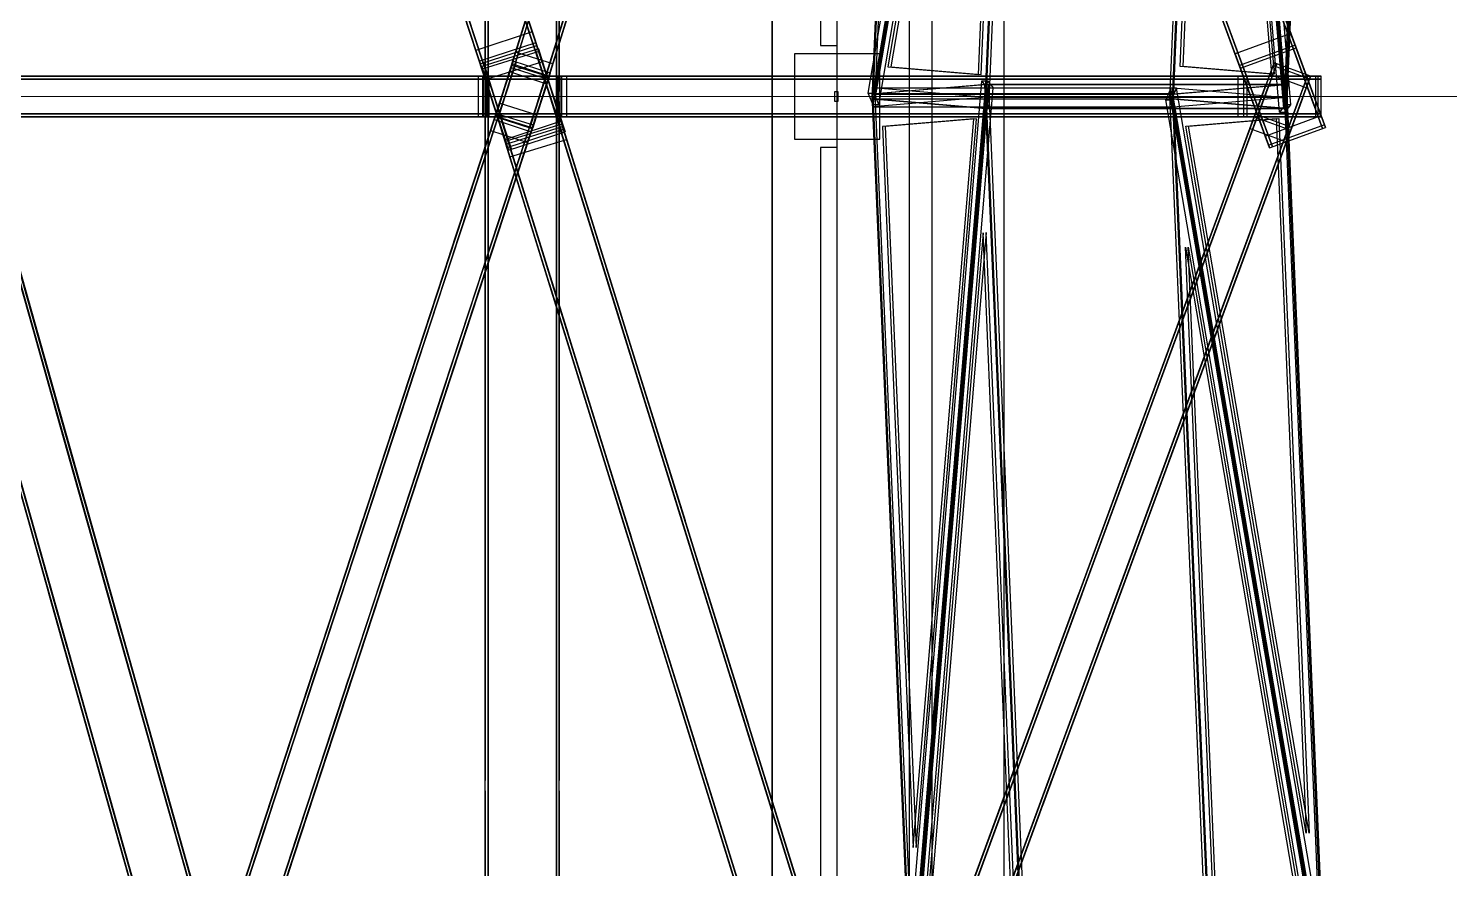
# Model space of a CAD drawing. Header units: millimetres. Extents: x -52000 to 48850, y -48850 to 51750.
# Drawn here: x 19641 to 27301, y -4164 to 367 of the extents above; entities that cross this region are included whole.
import ezdxf

# ---------------------------------------------------------------- set-up
doc = ezdxf.new("R2010")
doc.units = ezdxf.units.MM
for name, color, linetype, lineweight in [('D-BMK-AXIS', 7, 'Continuous', 13), ('D-STR-BASE', 7, 'Continuous', 25), ('D-STR-STRC', 7, 'Continuous', 25)]:
    doc.layers.add(name, color=color, linetype=linetype, lineweight=lineweight)

msp = doc.modelspace()

# ---------------------------------------------------------------- linework, layer by layer
at = {"layer": 'D-BMK-AXIS'}
msp.add_line((-52000, 0), (43500, 0), dxfattribs=at)
at = {"layer": 'D-STR-BASE'}
for points in [[(-24900, -22900), (24900, -22900), (24900, 22900), (-24900, 22900)], [(24390, -22450), (24390, 22450), (24510, 22450), (24510, -22450)], [(24390, -22450), (24390, 22450), (24510, 22450), (24510, -22450)], [(24000, -22000), (24000, 22000), (23650, 22000), (23650, -22000)], [(24000, -22000), (24000, 22000), (23650, 22000), (23650, -22000)], [(24000, -22000), (24000, 22000), (23650, 22000), (23650, -22000)], [(24000, -22000), (24000, 22000), (23650, 22000), (23650, -22000)], [(24000, -22000), (24000, 22000), (23650, 22000), (23650, -22000)], [(24000, -22000), (24000, 22000), (23650, 22000), (23650, -22000)], [(24000, -22000), (24000, 22000), (23650, 22000), (23650, -22000)], [(24000, -22000), (24000, 22000), (23650, 22000), (23650, -22000)], [(-23650, -21650), (23650, -21650), (23650, 21650), (-23650, 21650)], [(-23650, -21650), (23650, -21650), (23650, 21650), (-23650, 21650)], [(-23650, -21650), (23650, -21650), (23650, 21650), (-23650, 21650)], [(-23650, -21650), (23650, -21650), (23650, 21650), (-23650, 21650)], [(24000, 275), (24000, 5225), (23910, 5225), (23910, 275)], [(24000, 275), (24000, 5225), (23910, 5225), (23910, 275)], [(23770, -230), (24230, -230), (24230, 230), (23770, 230)], [(24006, -25), (24006, 25), (23986, 25), (23986, -25)], [(24000, -5225), (24000, -275), (23910, -275), (23910, -5225)], [(24000, -5225), (24000, -275), (23910, -275), (23910, -5225)]]:
    msp.add_lwpolyline(points, close=True, dxfattribs=at)
at = {"layer": 'D-STR-STRC'}
for points in [[(22102.6, -22302.6), (22102.6, 22302.6)], [(22502.6, -22302.6), (22502.6, 22302.6)], [(26338.3, 13355.5), (22240.9, 155.5)], [(26342.4, 13368.5), (22244.9, 168.5)], [(26538.9, 13293.2), (22441.4, 93.2)], [(26542.9, 13306.3), (22445.5, 106.3)], [(26261.1, 13106.8), (22163.7, -93.2)], [(26257.1, 13093.7), (22159.6, -106.3)], [(26457.6, 13031.5), (22360.2, -168.5)], [(26461.7, 13044.5), (22364.2, -155.5)], [(26468.7, 276.9), (22371.3, 11428.2)], [(26473.8, 263.1), (22376.4, 11414.3)], [(26168.3, 166.5), (22070.9, 11317.8)], [(26173.4, 152.7), (22076, 11304)], [(26626.6, -152.7), (22529.1, 10998.6)], [(26631.7, -166.5), (22534.2, 10984.7)], [(26326.2, -263.1), (22228.8, 10888.2)], [(26331.3, -276.9), (22233.8, 10874.4)], [(22375.9, 290.1), (19236.4, 9871.7)], [(22380.8, 275.1), (19241.4, 9856.7)], [(22071.8, 190.5), (18932.4, 9772)], [(22076.7, 175.5), (18937.3, 9757)], [(22528.4, -175.5), (19389, 9406.1)], [(22533.3, -190.5), (19393.9, 9391.1)], [(22224.3, -275.1), (19084.9, 9306.5)], [(22229.2, -290.1), (19089.8, 9291.5)], [(24188.3, -13.3), (24395.4, 4841)], [(24193.7, -13.7), (24400.8, 4840.6)], [(25808.3, -13.3), (26015.4, 4841)], [(25813.7, -13.7), (26020.8, 4840.6)], [(26414.6, -45.5), (26007.7, 4860.4)], [(26445.5, -45.7), (26038.5, 4860.1)], [(24167.1, 18), (24985.8, 4820.7)], [(24194.1, -44.4), (25012.9, 4758.4)], [(24197.9, 17.7), (25016.6, 4820.5)], [(24225, -44.6), (25043.7, 4758.1)], [(24797, -64.4), (25001.7, 4789.9)], [(24802.4, -64.8), (25007, 4789.5)], [(26383.9, -83.8), (25976.9, 4822.1)], [(26414.7, -84.1), (26007.7, 4821.8)], [(26417, -64.4), (26621.7, 4789.9)], [(26422.4, -64.8), (26627, 4789.5)], [(22375.9, 290.1), (22356.8, 348.3)], [(26468.7, 276.9), (26445.4, 340.2)], [(22391.8, -10878), (19252.4, 273.3)], [(22395.9, -10892.3), (19256.4, 259)], [(22071.8, 190.5), (22052.7, 248.7)], [(22266.5, 238.1), (22244.9, 168.5)], [(26487.8, -12943.2), (22390.4, 256.8)], [(22412, 187.3), (22390.4, 256.8)], [(26491.9, -12956.3), (22394.4, 243.7)], [(26168.3, 166.5), (26145.1, 229.9)], [(22083.8, -10964.7), (18944.4, 186.6)], [(22087.9, -10979), (18948.4, 172.2)], [(22249.5, 175.4), (19110.1, -9406.2)], [(22254.4, 190.4), (19115, -9391.2)], [(26182.2, -13038), (22084.8, 162)], [(22106.4, 92.4), (22084.8, 162)], [(22254.4, 190.4), (22235.4, 132.1)], [(26349.8, 167.9), (22252.4, -10983.4)], [(26354.9, 181.7), (22257.5, -10969.6)], [(22467.1, 175.8), (22445.5, 106.3)], [(26354.9, 181.7), (26331.6, 118.4)], [(22088.7, 110), (18949.3, 110)], [(22108.1, 110), (18968.7, 110)], [(22449.1, 110), (19309.7, -9471.6)], [(22454, 125), (19314.6, -9456.6)], [(22497, 110), (19357.5, 110)], [(22516.4, 110), (19377, 110)], [(22088.7, 110), (22065.2, 110)], [(26186.3, -13051.1), (22088.8, 148.9)], [(26190.2, 110), (22092.7, 110)], [(22122.8, 110), (22092.7, 110)], [(26209.3, 110), (22111.8, 110)], [(22454, 125), (22434.9, 66.8)], [(26546.9, 95.4), (22449.5, -11055.8)], [(26552, 109.3), (22454.6, -11042)], [(22516.4, 110), (22492.9, 110)], [(26590.7, 110), (22493.3, 110)], [(26609.8, 110), (22512.4, 110)], [(22542.4, 110), (22512.4, 110)], [(24372.3, -4822), (24779.3, 83.9)], [(24403.1, -4821.7), (24810.1, 84.2)], [(26190.2, 110), (26160.1, 110)], [(26552, 109.3), (26528.8, 46)], [(26609.8, 110), (26579.8, 110)], [(24395.4, -4841), (24188.3, 13.3)], [(24189, -13.3), (24191.6, 46.2)], [(24192, -56.1), (24189, 13.3)], [(24400.8, -4840.6), (24193.7, 13.7)], [(24403.1, -4860.3), (24810.1, 45.6)], [(24433.9, -4860), (24840.9, 45.9)], [(25001.7, -4789.9), (24797, 64.4)], [(25007, -4789.5), (24802.4, 64.8)], [(24805.7, -4.6), (24802.8, 64.8)], [(26617.4, -4758.5), (25798.7, 44.3)], [(25807.9, -13.3), (25810.4, 46.2)], [(25810.9, -56.1), (25807.9, 13.3)], [(26015.4, -4841), (25808.3, 13.3)], [(26020.8, -4840.6), (25813.7, 13.7)], [(26648.3, -4758.3), (25829.5, 44.5)], [(26621.7, -4789.9), (26417, 64.4)], [(26424.6, -4.6), (26421.7, 64.8)], [(26627, -4789.5), (26422.4, 64.8)], [(22181.2, -36.7), (22159.6, -106.3)], [(24802.8, -64.8), (24805.3, -5.3)], [(26590.4, -4820.8), (25771.7, -18.1)], [(26621.2, -4820.6), (25802.5, -17.8)], [(26421.7, -64.8), (26424.2, -5.3)], [(22088.7, -110), (18949.3, -110)], [(22108.1, -110), (18968.7, -110)], [(22151.1, -125), (19011.7, -9706.6)], [(22156, -110), (19016.6, -9691.5)], [(22497, -110), (19357.5, -110)], [(22516.4, -110), (19377, -110)], [(22088.7, -110), (22065.2, -110)], [(26190.2, -110), (22092.7, -110)], [(22122.8, -110), (22092.7, -110)], [(26209.3, -110), (22111.8, -110)], [(22151.1, -125), (22132, -183.2)], [(26248, -109.3), (22150.5, -11260.6)], [(26253.1, -95.4), (22155.6, -11246.7)], [(22381.8, -99), (22360.2, -168.5)], [(22516.4, -110), (22492.9, -110)], [(26590.7, -110), (22493.3, -110)], [(26609.8, -110), (22512.4, -110)], [(22542.4, -110), (22512.4, -110)], [(22533.3, -190.5), (22514.3, -132.2)], [(26613.7, -13348.9), (22516.3, -148.9)], [(26190.2, -110), (26160.1, -110)], [(26248, -109.3), (26224.7, -172.6)], [(26609.8, -110), (26579.8, -110)], [(26631.7, -166.5), (26608.4, -103.2)], [(22350.7, -190.4), (19211.2, -9771.9)], [(22355.6, -175.4), (19216.2, -9756.9)], [(22517.3, -11323.5), (19377.8, -172.2)], [(22521.3, -11337.9), (19381.9, -186.6)], [(22350.7, -190.4), (22331.6, -248.6)], [(26445.1, -181.7), (22347.7, -11333)], [(26450.2, -167.9), (22352.7, -11319.1)], [(26617.8, -13362), (22520.4, -162)], [(22542, -231.5), (22520.4, -162)], [(26331.3, -276.9), (26308, -213.6)], [(26445.1, -181.7), (26421.8, -245)], [(22209.2, -11410.2), (19069.8, -259)], [(22213.3, -11424.6), (19073.9, -273.3)], [(22229.2, -290.1), (22210.2, -231.9)], [(26308.1, -13443.7), (22210.7, -243.7)], [(26312.2, -13456.8), (22214.7, -256.8)], [(22236.3, -326.4), (22214.7, -256.8)]]:
    msp.add_lwpolyline(points, dxfattribs=at)
for points in [[(22118.6, -22302.6), (22118.6, -22302.6), (22118.6, 22302.6), (22118.6, 22302.6)], [(22486.6, -22302.6), (22486.6, -22302.6), (22486.6, 22302.6), (22486.6, 22302.6)], [(26342.4, 13368.5), (26257.1, 13093.7), (22159.6, -106.3), (22244.9, 168.5)], [(26357.7, 13363.8), (26272.3, 13089), (22174.9, -111), (22260.2, 163.8)], [(26527.7, 13311), (26442.3, 13036.2), (22344.9, -163.8), (22430.2, 111)], [(26542.9, 13306.3), (26457.6, 13031.5), (22360.2, -168.5), (22445.5, 106.3)], [(26616.6, -172.1), (26453.7, 271.4), (22356.3, 11422.7), (22519.2, 10979.2)], [(26631.7, -166.5), (26468.7, 276.9), (22371.3, 11428.2), (22534.2, 10984.7)], [(26331.3, -276.9), (26168.3, 166.5), (22070.9, 11317.8), (22233.8, 10874.4)], [(26346.3, -271.4), (26183.4, 172.1), (22085.9, 11323.3), (22248.9, 10879.9)], [(22518.1, -195.5), (22360.7, 285.1), (19221.2, 9866.7), (19378.7, 9386.1)], [(22533.3, -190.5), (22375.9, 290.1), (19236.4, 9871.7), (19393.9, 9391.1)], [(22229.2, -290.1), (22071.8, 190.5), (18932.4, 9772), (19089.8, 9291.5)], [(22244.5, -285.1), (22087, 195.5), (18947.6, 9777), (19105, 9296.4)], [(24188.3, -13.3), (25007, 4789.5), (24395.4, 4841)], [(24203.7, -13.4), (25022.5, 4789.4), (24410.8, 4840.9)], [(26407, -64.7), (25792.9, -13.2), (26000, 4841.2)], [(26422.4, -64.8), (25808.3, -13.3), (26015.4, 4841)], [(26407, -64.7), (26000, 4841.2), (26611.6, 4789.6)], [(26422.4, -64.8), (26015.4, 4841), (26627, 4789.5)], [(24188.3, -13.3), (24802.4, -64.8), (25007, 4789.5)], [(24203.7, -13.4), (24817.8, -65), (25022.5, 4789.4)], [(26340.8, 121), (25848.9, 162.3), (26014.8, 4051.1)], [(26356.2, 120.9), (25864.3, 162.2), (26030.2, 4051)], [(24274.1, 159.7), (24761.6, 118.7), (24924.1, 3973.1)], [(24289.5, 159.5), (24777.1, 118.6), (24939.6, 3973)], [(22102.6, 27.5), (22102.6, 27.5), (22102.6, 3689.6), (22102.6, 3689.6)], [(22118.6, 27.5), (22118.6, 27.5), (22118.6, 3689.6), (22118.6, 3689.6)], [(22486.6, 27.5), (22486.6, 27.5), (22486.6, 3689.6), (22486.6, 3689.6)], [(22502.6, 27.5), (22502.6, 27.5), (22502.6, 3689.6), (22502.6, 3689.6)], [(22562.6, 1191.9), (22258.4, 211.9), (22198.5, 18.9)], [(22563.2, 1193.8), (22503.3, 1000.8), (22199.1, 20.8)], [(22577.9, 1187.2), (22273.7, 207.2), (22213.8, 14.2)], [(22578.5, 1189), (22518.5, 996), (22214.3, 16)], [(22747.9, 1134.4), (22443.7, 154.4), (22383.8, -38.6)], [(22748.5, 1136.3), (22688.5, 943.2), (22384.3, -36.7)], [(22763.2, 1129.7), (22459, 149.7), (22399, -43.4)], [(22763.7, 1131.5), (22703.8, 938.5), (22399.6, -41.5)], [(26571.7, -49.8), (26440.6, 307), (26139.3, 1127)], [(26572.7, -52.5), (26271.4, 767.5), (26140.3, 1124.4)], [(26586.7, -44.3), (26455.6, 312.5), (26154.3, 1132.6)], [(26587.7, -47), (26286.4, 773), (26155.3, 1129.9)], [(22478.1, -73.4), (22351.4, 313.3), (22122.7, 1011.3)], [(22480.6, -81), (22251.9, 617), (22125.2, 1003.7)], [(22493.3, -68.4), (22366.6, 318.3), (22137.9, 1016.3)], [(22495.8, -76), (22267.1, 622), (22140.4, 1008.7)], [(26286.4, -154.7), (26155.3, 202.1), (25853.9, 1022.2)], [(26287.4, -157.4), (25986, 662.7), (25854.9, 1019.5)], [(26301.4, -149.2), (26170.3, 207.7), (25869, 1027.7)], [(26302.4, -151.9), (26001.1, 668.2), (25870, 1025)], [(22204.5, -163.1), (22077.7, 223.7), (21849, 921.7)], [(22189.3, -168), (22062.5, 218.7), (21833.8, 916.7)], [(22191.7, -175.6), (21963, 522.4), (21836.3, 909.1)], [(22206.9, -170.6), (21978.2, 527.4), (21851.5, 914.1)], [(22210.2, -231.9), (22514.3, -132.2), (22356.8, 348.3), (22052.7, 248.7)], [(26308, -213.6), (26608.4, -103.2), (26445.4, 340.2), (26145.1, 229.9)], [(22505.9, -11342.2), (22376.4, -10882.3), (19237, 269), (19366.5, -190.9)], [(22521.3, -11337.9), (22391.8, -10878), (19252.4, 273.3), (19381.9, -186.6)], [(22076.7, 175.5), (22380.8, 275.1), (22375.9, 290.1), (22071.8, 190.5)], [(22229.2, -290.1), (22533.3, -190.5), (22375.9, 290.1), (22071.8, 190.5)], [(22088.8, 148.9), (22394.4, 243.7), (22390.4, 256.8), (22084.8, 162)], [(22214.7, -256.8), (22520.4, -162), (22390.4, 256.8), (22084.8, 162)], [(22467.1, 175.8), (22266.5, 238.1), (22181.2, -36.7), (22381.8, -99)], [(26602.5, -13366.7), (26472.5, -12947.9), (22375.1, 252.1), (22505.1, -166.7)], [(26617.8, -13362), (26487.8, -12943.2), (22390.4, 256.8), (22520.4, -162)], [(26173.4, 152.7), (26473.8, 263.1), (26468.7, 276.9), (26168.3, 166.5)], [(26331.3, -276.9), (26631.7, -166.5), (26468.7, 276.9), (26168.3, 166.5)], [(22213.3, -11424.6), (22083.8, -10964.7), (18944.4, 186.6), (19073.9, -273.3)], [(22228.7, -11420.3), (22099.2, -10960.3), (18959.8, 190.9), (19089.3, -269)], [(22254.4, 190.4), (22151.1, -125), (19011.7, -9706.6), (19115, -9391.2)], [(22269.7, 185.4), (22166.3, -130), (19026.9, -9711.5), (19130.2, -9396.2)], [(26312.2, -13456.8), (26182.2, -13038), (22084.8, 162), (22214.7, -256.8)], [(26327.5, -13452.1), (26197.5, -13033.3), (22100, 166.7), (22230, -252.1)], [(22236.3, -326.4), (22542, -231.5), (22412, 187.3), (22106.4, 92.4)], [(26354.9, 181.7), (26248, -109.3), (22150.5, -11260.6), (22257.5, -10969.6)], [(22454, 125), (22254.4, 190.4), (22151.1, -125), (22350.7, -190.4)], [(22445.5, 106.3), (22244.9, 168.5), (22159.6, -106.3), (22360.2, -168.5)], [(26369.9, 176.2), (26263, -114.8), (22165.6, -11266.1), (22272.5, -10975.1)], [(22445.5, 106.3), (22244.9, 168.5), (22240.9, 155.5), (22441.4, 93.2)], [(22454, 125), (22254.4, 190.4), (22249.5, 175.4), (22449.1, 110)], [(26552, 109.3), (26354.9, 181.7), (26248, -109.3), (26445.1, -181.7)], [(26552, 109.3), (26354.9, 181.7), (26349.8, 167.9), (26546.9, 95.4)], [(22516.4, 110), (22088.7, 110), (18949.3, 110), (19377, 110)], [(22516.4, 94), (22088.7, 94), (18949.3, 94), (19377, 94)], [(22438.8, 130), (22335.5, -185.4), (19196, -9767), (19299.4, -9451.6)], [(22454, 125), (22350.7, -190.4), (19211.2, -9771.9), (19314.6, -9456.6)], [(19811.1, 110), (19504.9, 110), (19266.8, 110)], [(19811.1, 94), (19504.9, 94), (19266.8, 94)], [(19844.3, 110), (19606.2, 110), (19300, 110)], [(19844.3, 94), (19606.2, 94), (19300, 94)], [(20072.8, 110), (19766.6, 110), (19528.4, 110)], [(20072.8, 94), (19766.6, 94), (19528.4, 94)], [(20105.9, 110), (19867.8, 110), (19561.6, 110)], [(20105.9, 94), (19867.8, 94), (19561.6, 94)], [(20334.4, 110), (20028.2, 110), (19790, 110)], [(20334.4, 94), (20028.2, 94), (19790, 94)], [(20367.6, 110), (20129.4, 110), (19823.2, 110)], [(20367.6, 94), (20129.4, 94), (19823.2, 94)], [(20596, 110), (20289.8, 110), (20051.7, 110)], [(20596, 94), (20289.8, 94), (20051.7, 94)], [(20629.2, 110), (20391, 110), (20084.8, 110)], [(20629.2, 94), (20391, 94), (20084.8, 94)], [(20857.6, 110), (20551.4, 110), (20313.3, 110)], [(20857.6, 94), (20551.4, 94), (20313.3, 94)], [(20890.8, 110), (20652.7, 110), (20346.5, 110)], [(20890.8, 94), (20652.7, 94), (20346.5, 94)], [(21119.2, 110), (20813, 110), (20574.9, 110)], [(21119.2, 94), (20813, 94), (20574.9, 94)], [(21152.4, 110), (20914.3, 110), (20608.1, 110)], [(21152.4, 94), (20914.3, 94), (20608.1, 94)], [(21380.9, 110), (21074.7, 110), (20836.5, 110)], [(21380.9, 94), (21074.7, 94), (20836.5, 94)], [(21414, 110), (21175.9, 110), (20869.7, 110)], [(21414, 94), (21175.9, 94), (20869.7, 94)], [(21642.5, 110), (21336.3, 110), (21098.1, 110)], [(21642.5, 94), (21336.3, 94), (21098.1, 94)], [(21675.7, 110), (21437.5, 110), (21131.3, 110)], [(21675.7, 94), (21437.5, 94), (21131.3, 94)], [(21904.1, 110), (21597.9, 110), (21359.8, 110)], [(21904.1, 94), (21597.9, 94), (21359.8, 94)], [(21937.3, 110), (21699.1, 110), (21392.9, 110)], [(21937.3, 94), (21699.1, 94), (21392.9, 94)], [(22165.7, 110), (21859.5, 110), (21621.4, 110)], [(22165.7, 94), (21859.5, 94), (21621.4, 94)], [(22198.9, 110), (21960.7, 110), (21654.6, 110)], [(22198.9, 94), (21960.7, 94), (21654.6, 94)], [(22410.3, 110), (22104.1, 110), (21883, 110)], [(22410.3, 94), (22104.1, 94), (21883, 94)], [(22443.5, 110), (22222.4, 110), (21916.2, 110)], [(22443.5, 94), (22222.4, 94), (21916.2, 94)], [(22492.9, -110), (22492.9, 110), (22065.2, 110), (22065.2, -110)], [(22108.1, -110), (22108.1, 110), (22088.7, 110), (22088.7, -110)], [(22516.4, -110), (22516.4, 110), (22088.7, 110), (22088.7, -110)], [(22111.8, -110), (22111.8, 110), (22092.7, 110), (22092.7, -110)], [(26609.8, 110), (26190.2, 110), (22092.7, 110), (22512.4, 110)], [(22512.4, -110), (22512.4, 110), (22092.7, 110), (22092.7, -110)], [(26609.8, 94), (26190.2, 94), (22092.7, 94), (22512.4, 94)], [(22542.4, -110), (22542.4, 110), (22122.8, 110), (22122.8, -110)], [(22434.9, 66.8), (22235.4, 132.1), (22132, -183.2), (22331.6, -248.6)], [(22764.5, 110), (22464.1, 110), (22174.5, 110)], [(22764.5, 94), (22464.1, 94), (22174.5, 94)], [(22793.9, 110), (22504.3, 110), (22203.9, 110)], [(22793.9, 94), (22504.3, 94), (22203.9, 94)], [(26537, 114.8), (26430.1, -176.2), (22332.6, -11327.5), (22439.6, -11036.5)], [(26552, 109.3), (26445.1, -181.7), (22347.7, -11333), (22454.6, -11042)], [(22822.8, -1190.1), (22518.6, -210.1), (22414, 126.9)], [(22823.3, -1191.9), (22718.7, -855), (22414.5, 125)], [(22838, -1185.3), (22533.8, -205.3), (22429.2, 131.6)], [(22838.6, -1187.2), (22734, -850.2), (22429.8, 129.8)], [(22512.4, -110), (22512.4, 110), (22493.3, 110), (22493.3, -110)], [(23106, 110), (22805.5, 110), (22494.1, 110)], [(23106, 94), (22805.5, 94), (22494.1, 94)], [(22516.4, -110), (22516.4, 110), (22497, 110), (22497, -110)], [(23135.3, 110), (22824, 110), (22523.5, 110)], [(23135.3, 94), (22824, 94), (22523.5, 94)], [(23447.4, 110), (23147, 110), (22835.6, 110)], [(23447.4, 94), (23147, 94), (22835.6, 94)], [(23476.8, 110), (23165.4, 110), (22865, 110)], [(23476.8, 94), (23165.4, 94), (22865, 94)], [(23788.9, 110), (23488.4, 110), (23177, 110)], [(23788.9, 94), (23488.4, 94), (23177, 94)], [(23818.3, 110), (23506.9, 110), (23206.4, 110)], [(23818.3, 94), (23506.9, 94), (23206.4, 94)], [(24130.3, 110), (23829.9, 110), (23518.5, 110)], [(24130.3, 94), (23829.9, 94), (23518.5, 94)], [(24159.7, 110), (23848.3, 110), (23547.9, 110)], [(24159.7, 94), (23848.3, 94), (23547.9, 94)], [(24471.8, 110), (24171.3, 110), (23859.9, 110)], [(24471.8, 94), (24171.3, 94), (23859.9, 94)], [(24501.2, 110), (24189.8, 110), (23889.3, 110)], [(24501.2, 94), (24189.8, 94), (23889.3, 94)], [(24813.2, 110), (24512.8, 110), (24201.4, 110)], [(24813.2, 94), (24512.8, 94), (24201.4, 94)], [(24842.6, 110), (24531.2, 110), (24230.8, 110)], [(24842.6, 94), (24531.2, 94), (24230.8, 94)], [(25154.7, 110), (24854.2, 110), (24542.9, 110)], [(25154.7, 94), (24854.2, 94), (24542.9, 94)], [(25184.1, 110), (24872.7, 110), (24572.2, 110)], [(25184.1, 94), (24872.7, 94), (24572.2, 94)], [(24810.1, 84.2), (24840.9, 45.9), (24810.1, 45.6), (24779.3, 83.9)], [(25496.1, 110), (25195.7, 110), (24884.3, 110)], [(25496.1, 94), (25195.7, 94), (24884.3, 94)], [(25525.5, 110), (25214.1, 110), (24913.7, 110)], [(25525.5, 94), (25214.1, 94), (24913.7, 94)], [(25837.6, 110), (25537.2, 110), (25225.8, 110)], [(25837.6, 94), (25537.2, 94), (25225.8, 94)], [(25867, 110), (25555.6, 110), (25255.2, 110)], [(25867, 94), (25555.6, 94), (25255.2, 94)], [(26179, 110), (25878.6, 110), (25567.2, 110)], [(26179, 94), (25878.6, 94), (25567.2, 94)], [(26208.4, 110), (25897, 110), (25596.6, 110)], [(26208.4, 94), (25897, 94), (25596.6, 94)], [(26498.7, 110), (26198.3, 110), (25908.7, 110)], [(26498.7, 94), (26198.3, 94), (25908.7, 94)], [(26528.1, 110), (26238.5, 110), (25938.1, 110)], [(26528.1, 94), (26238.5, 94), (25938.1, 94)], [(26579.8, -110), (26579.8, 110), (26160.1, 110), (26160.1, -110)], [(26209.3, -110), (26209.3, 110), (26190.2, 110), (26190.2, -110)], [(26609.8, -110), (26609.8, 110), (26190.2, 110), (26190.2, -110)], [(26528.8, 46), (26331.6, 118.4), (26224.7, -172.6), (26421.8, -245)], [(26609.8, -110), (26609.8, 110), (26590.7, 110), (26590.7, -110)], [(22214.5, 68.3), (22141.9, -153.2), (21913.2, -851.2)], [(22216.9, 75.9), (21988.2, -622.1), (21915.7, -843.6)], [(22229.7, 63.3), (22157.1, -158.2), (21928.4, -856.2)], [(22232.1, 70.9), (22003.4, -627.1), (21930.9, -848.6)], [(22398.8, 7.9), (22326.2, -213.6), (22097.5, -911.6)], [(22401.3, 15.5), (22172.6, -682.5), (22100, -904)], [(22414, 2.9), (22341.4, -218.6), (22112.7, -916.6)], [(22416.5, 10.5), (22187.8, -687.5), (22115.2, -909)], [(22532.4, -1280.2), (22228.2, -300.2), (22123.6, 36.8)], [(22533, -1282.1), (22428.4, -945.1), (22124.2, 34.9)], [(22547.7, -1275.5), (22243.5, -295.5), (22138.9, 41.5)], [(22548.3, -1277.3), (22443.7, -940.3), (22139.5, 39.7)], [(24197.9, 17.7), (24225, -44.6), (24194.1, -44.4), (24167.1, 18)], [(24395.4, -4841), (24802.4, 64.8), (24188.3, 13.3)], [(25813.7, 13.7), (24193.7, 13.7), (24188.3, 13.3), (25808.3, 13.3)], [(26421.7, 64.8), (24802.8, 64.8), (24189, 13.3), (25807.9, 13.3)], [(26424.2, -5.3), (24805.3, -5.3), (24191.6, 46.2), (25810.4, 46.2)], [(24410.8, -4840.9), (24817.8, 65), (24203.7, 13.4)], [(24395.4, -4841), (25007, -4789.5), (24802.4, 64.8)], [(24410.8, -4840.9), (25022.5, -4789.4), (24817.8, 65)], [(24797, 64.4), (26417, 64.4), (26422.4, 64.8), (24802.4, 64.8)], [(25798.7, 44.3), (25771.7, -18.1), (25802.5, -17.8), (25829.5, 44.5)], [(26611.6, -4789.6), (25792.9, 13.1), (26407, 64.7)], [(26611.6, -4789.6), (26000, -4841.2), (25792.9, 13.2)], [(26627, -4789.5), (25808.3, 13.3), (26422.4, 64.8)], [(26627, -4789.5), (26015.4, -4841), (25808.3, 13.3)], [(26310, 59.5), (26234.9, -144.9), (25933.6, -964.9)], [(26311, 62.2), (26009.7, -757.9), (25934.6, -962.3)], [(26325, 54), (26249.9, -150.4), (25948.6, -970.5)], [(26326, 56.7), (26024.7, -763.4), (25949.6, -967.8)], [(22102.6, -3689.6), (22102.6, -3689.6), (22102.6, -27.5), (22102.6, -27.5)], [(22118.6, -3689.6), (22118.6, -3689.6), (22118.6, -27.5), (22118.6, -27.5)], [(22486.6, -3689.6), (22486.6, -3689.6), (22486.6, -27.5), (22486.6, -27.5)], [(22502.6, -3689.6), (22502.6, -3689.6), (22502.6, -27.5), (22502.6, -27.5)], [(25813.7, -13.7), (24193.7, -13.7), (24188.3, -13.3), (25808.3, -13.3)], [(26421.7, -64.8), (24802.8, -64.8), (24189, -13.3), (25807.9, -13.3)], [(26424.6, -4.6), (24805.7, -4.6), (24192, -56.1), (25810.9, -56.1)], [(24797, -64.4), (26417, -64.4), (26422.4, -64.8), (24802.4, -64.8)], [(26492.1, -7.4), (26417, -211.8), (26115.7, -1031.9)], [(26493.1, -4.7), (26191.8, -824.8), (26116.7, -1029.2)], [(26507.1, -12.9), (26432, -217.3), (26130.7, -1037.4)], [(26508.1, -10.2), (26206.8, -830.3), (26131.7, -1034.7)], [(26414.6, -45.5), (26383.9, -83.8), (26414.7, -84.1), (26445.5, -45.7)], [(22516.4, -94), (22088.7, -94), (18949.3, -94), (19377, -94)], [(22516.4, -110), (22088.7, -110), (18949.3, -110), (19377, -110)], [(19811.1, -94), (19504.9, -94), (19266.8, -94)], [(19811.1, -110), (19504.9, -110), (19266.8, -110)], [(19844.3, -94), (19606.2, -94), (19300, -94)], [(19844.3, -110), (19606.2, -110), (19300, -110)], [(20072.8, -94), (19766.6, -94), (19528.4, -94)], [(20072.8, -110), (19766.6, -110), (19528.4, -110)], [(20105.9, -94), (19867.8, -94), (19561.6, -94)], [(20105.9, -110), (19867.8, -110), (19561.6, -110)], [(20334.4, -94), (20028.2, -94), (19790, -94)], [(20334.4, -110), (20028.2, -110), (19790, -110)], [(20367.6, -94), (20129.4, -94), (19823.2, -94)], [(20367.6, -110), (20129.4, -110), (19823.2, -110)], [(20596, -94), (20289.8, -94), (20051.7, -94)], [(20596, -110), (20289.8, -110), (20051.7, -110)], [(20629.2, -94), (20391, -94), (20084.8, -94)], [(20629.2, -110), (20391, -110), (20084.8, -110)], [(20857.6, -94), (20551.4, -94), (20313.3, -94)], [(20857.6, -110), (20551.4, -110), (20313.3, -110)], [(20890.8, -94), (20652.7, -94), (20346.5, -94)], [(20890.8, -110), (20652.7, -110), (20346.5, -110)], [(21119.2, -94), (20813, -94), (20574.9, -94)], [(21119.2, -110), (20813, -110), (20574.9, -110)], [(21152.4, -94), (20914.3, -94), (20608.1, -94)], [(21152.4, -110), (20914.3, -110), (20608.1, -110)], [(21380.9, -94), (21074.7, -94), (20836.5, -94)], [(21380.9, -110), (21074.7, -110), (20836.5, -110)], [(21414, -94), (21175.9, -94), (20869.7, -94)], [(21414, -110), (21175.9, -110), (20869.7, -110)], [(21642.5, -94), (21336.3, -94), (21098.1, -94)], [(21642.5, -110), (21336.3, -110), (21098.1, -110)], [(21675.7, -94), (21437.5, -94), (21131.3, -94)], [(21675.7, -110), (21437.5, -110), (21131.3, -110)], [(21904.1, -94), (21597.9, -94), (21359.8, -94)], [(21904.1, -110), (21597.9, -110), (21359.8, -110)], [(21937.3, -94), (21699.1, -94), (21392.9, -94)], [(21937.3, -110), (21699.1, -110), (21392.9, -110)], [(22165.7, -94), (21859.5, -94), (21621.4, -94)], [(22165.7, -110), (21859.5, -110), (21621.4, -110)], [(22198.9, -94), (21960.7, -94), (21654.6, -94)], [(22198.9, -110), (21960.7, -110), (21654.6, -110)], [(22410.3, -94), (22104.1, -94), (21883, -94)], [(22410.3, -110), (22104.1, -110), (21883, -110)], [(22443.5, -94), (22222.4, -94), (21916.2, -94)], [(22443.5, -110), (22222.4, -110), (21916.2, -110)], [(26609.8, -94), (26190.2, -94), (22092.7, -94), (22512.4, -94)], [(26609.8, -110), (26190.2, -110), (22092.7, -110), (22512.4, -110)], [(22355.6, -175.4), (22156, -110), (22151.1, -125), (22350.7, -190.4)], [(22364.2, -155.5), (22163.7, -93.2), (22159.6, -106.3), (22360.2, -168.5)], [(22764.5, -94), (22464.1, -94), (22174.5, -94)], [(22764.5, -110), (22464.1, -110), (22174.5, -110)], [(22793.9, -94), (22504.3, -94), (22203.9, -94)], [(22793.9, -110), (22504.3, -110), (22203.9, -110)], [(22214.7, -256.8), (22520.4, -162), (22516.3, -148.9), (22210.7, -243.7)], [(23106, -94), (22805.5, -94), (22494.1, -94)], [(23106, -110), (22805.5, -110), (22494.1, -110)], [(23135.3, -94), (22824, -94), (22523.5, -94)], [(23135.3, -110), (22824, -110), (22523.5, -110)], [(23447.4, -94), (23147, -94), (22835.6, -94)], [(23447.4, -110), (23147, -110), (22835.6, -110)], [(23476.8, -94), (23165.4, -94), (22865, -94)], [(23476.8, -110), (23165.4, -110), (22865, -110)], [(23788.9, -94), (23488.4, -94), (23177, -94)], [(23788.9, -110), (23488.4, -110), (23177, -110)], [(23818.3, -94), (23506.9, -94), (23206.4, -94)], [(23818.3, -110), (23506.9, -110), (23206.4, -110)], [(24130.3, -94), (23829.9, -94), (23518.5, -94)], [(24130.3, -110), (23829.9, -110), (23518.5, -110)], [(24159.7, -94), (23848.3, -94), (23547.9, -94)], [(24159.7, -110), (23848.3, -110), (23547.9, -110)], [(24471.8, -94), (24171.3, -94), (23859.9, -94)], [(24471.8, -110), (24171.3, -110), (23859.9, -110)], [(24501.2, -94), (24189.8, -94), (23889.3, -94)], [(24501.2, -110), (24189.8, -110), (23889.3, -110)], [(24813.2, -94), (24512.8, -94), (24201.4, -94)], [(24813.2, -110), (24512.8, -110), (24201.4, -110)], [(24842.6, -94), (24531.2, -94), (24230.8, -94)], [(24842.6, -110), (24531.2, -110), (24230.8, -110)], [(24410.2, -4051), (24736.2, -120.9), (24244.3, -162.2)], [(24425.6, -4050.9), (24751.7, -120.7), (24259.7, -162)], [(25154.7, -94), (24854.2, -94), (24542.9, -94)], [(25154.7, -110), (24854.2, -110), (24542.9, -110)], [(25184.1, -94), (24872.7, -94), (24572.2, -94)], [(25184.1, -110), (24872.7, -110), (24572.2, -110)], [(25496.1, -94), (25195.7, -94), (24884.3, -94)], [(25496.1, -110), (25195.7, -110), (24884.3, -110)], [(25525.5, -94), (25214.1, -94), (24913.7, -94)], [(25525.5, -110), (25214.1, -110), (24913.7, -110)], [(25837.6, -94), (25537.2, -94), (25225.8, -94)], [(25837.6, -110), (25537.2, -110), (25225.8, -110)], [(25867, -94), (25555.6, -94), (25255.2, -94)], [(25867, -110), (25555.6, -110), (25255.2, -110)], [(26179, -94), (25878.6, -94), (25567.2, -94)], [(26179, -110), (25878.6, -110), (25567.2, -110)], [(26208.4, -94), (25897, -94), (25596.6, -94)], [(26208.4, -110), (25897, -110), (25596.6, -110)], [(26528.7, -3973.3), (25878.7, -159.8), (26366.2, -118.9)], [(26544.1, -3973.1), (25894.1, -159.7), (26381.6, -118.7)], [(26498.7, -94), (26198.3, -94), (25908.7, -94)], [(26498.7, -110), (26198.3, -110), (25908.7, -110)], [(26528.1, -94), (26238.5, -94), (25938.1, -94)], [(26528.1, -110), (26238.5, -110), (25938.1, -110)], [(26450.2, -167.9), (26253.1, -95.4), (26248, -109.3), (26445.1, -181.7)], [(26331.3, -276.9), (26631.7, -166.5), (26626.6, -152.7), (26326.2, -263.1)], [(22229.2, -290.1), (22533.3, -190.5), (22528.4, -175.5), (22224.3, -275.1)], [(21966.7, -687.9), (21894.1, -909.4), (21651.6, -1649.7)], [(21969.2, -680.3), (21726.6, -1420.6), (21654, -1642.1)], [(21984.4, -685.3), (21741.8, -1425.5), (21669.2, -1647.1)], [(19867.6, -1970.8), (19763.4, -1600.7), (19519.8, -735.5)], [(19868.6, -1974.3), (19625, -1109.1), (19520.8, -739)], [(19883, -1966.5), (19778.8, -1596.4), (19535.2, -731.1)], [(19884, -1970), (19640.4, -1104.7), (19536.2, -734.6)], [(21981.9, -692.9), (21909.3, -914.4), (21666.8, -1654.6)], [(22151, -748.3), (22078.4, -969.8), (21835.9, -1710.1)], [(22153.5, -740.7), (21911, -1481), (21838.4, -1702.5)], [(22166.2, -753.3), (22093.6, -974.8), (21851.1, -1715.1)], [(22168.7, -745.7), (21926.2, -1486), (21853.6, -1707.5)], [(24462, -4655.3), (24950.8, -4614.1), (24787.2, -734.6)], [(24477.4, -4655.1), (24966.2, -4613.9), (24802.6, -734.5)], [(25985.4, -823.9), (25910.3, -1028.3), (25592.1, -1894.2)], [(25986.4, -821.2), (25668.2, -1687.1), (25593.1, -1891.5)], [(26000.4, -829.4), (25925.3, -1033.8), (25607.1, -1899.7)], [(26001.4, -826.7), (25683.2, -1692.6), (25608.1, -1897)], [(26525.4, -4616.7), (26041.1, -4657.6), (25877.1, -813.3)], [(26540.8, -4616.6), (26056.5, -4657.4), (25892.5, -813.2)], [(23179.5, -2285.3), (22859.6, -1254.9), (22755, -917.9)], [(26167.5, -890.8), (26092.4, -1095.2), (25774.2, -1961.1)], [(26168.5, -888.1), (25850.3, -1754), (25775.2, -1958.4)], [(26182.5, -896.3), (26107.4, -1100.7), (25789.2, -1966.6)], [(26183.5, -893.6), (25865.3, -1759.6), (25790.2, -1964)], [(23164.2, -2290.1), (22844.4, -1259.7), (22739.7, -922.7)], [(23164.8, -2291.9), (23060.2, -1955), (22740.3, -924.5)], [(23180.1, -2287.2), (23075.5, -1950.2), (22755.6, -919.8)], [(22873.9, -2380.2), (22554, -1349.8), (22449.4, -1012.8)], [(22874.5, -2382.1), (22769.8, -2045.1), (22450, -1014.7)], [(22889.2, -2375.5), (22569.3, -1345), (22464.7, -1008.1)], [(22889.7, -2377.3), (22785.1, -2040.3), (22465.3, -1009.9)], [(21705, -1486.4), (21632.5, -1707.9), (21389.9, -2448.1)], [(21707.5, -1478.8), (21465, -2219), (21392.4, -2440.5)], [(21720.3, -1491.4), (21647.7, -1712.9), (21405.1, -2453.1)], [(21722.7, -1483.8), (21480.2, -2224), (21407.6, -2445.5)], [(21889.4, -1546.8), (21816.8, -1768.3), (21574.3, -2508.5)], [(21891.9, -1539.2), (21649.4, -2279.4), (21576.8, -2501)], [(21904.6, -1551.8), (21832, -1773.3), (21589.5, -2513.5)], [(21907.1, -1544.2), (21664.6, -2284.4), (21592, -2505.9)], [(20129.2, -2900.1), (20025, -2530), (19781.4, -1664.7)], [(20130.2, -2903.6), (19886.6, -2038.4), (19782.4, -1668.3)], [(20144.6, -2895.7), (20040.4, -2525.6), (19796.8, -1660.4)], [(20145.6, -2899.3), (19902, -2034), (19797.8, -1663.9)], [(19836.6, -2982.4), (19732.4, -2612.3), (19488.8, -1747.1)], [(19837.6, -2986), (19594, -2120.7), (19489.8, -1750.6)], [(19852, -2978.1), (19747.8, -2608), (19504.2, -1742.8)], [(19853, -2981.6), (19609.4, -2116.4), (19505.2, -1746.3)], [(25644, -1753.1), (25568.9, -1957.5), (25250.7, -2823.5)], [(25644.9, -1750.4), (25326.8, -2616.4), (25251.7, -2820.8)], [(25659, -1758.7), (25583.9, -1963.1), (25265.7, -2829)], [(25660, -1756), (25341.8, -2621.9), (25266.7, -2826.3)], [(25826.1, -1820), (25751, -2024.4), (25432.8, -2890.4)], [(25827, -1817.4), (25508.9, -2683.3), (25433.8, -2887.7)], [(25841.1, -1825.6), (25766, -2030), (25447.8, -2895.9)], [(25842.1, -1822.9), (25523.9, -2688.8), (25448.8, -2893.2)], [(23505.7, -3390.1), (23185.8, -2359.7), (23081.2, -2022.7)], [(23506.2, -3391.9), (23401.6, -3055), (23081.8, -2024.5)], [(23520.9, -3385.3), (23201.1, -2354.9), (23096.5, -2017.9)], [(23521.5, -3387.2), (23416.9, -3050.2), (23097.1, -2019.8)], [(23215.3, -3480.2), (22895.5, -2449.8), (22790.9, -2112.8)], [(23215.9, -3482.1), (23111.3, -3145.1), (22791.4, -2114.7)], [(23230.6, -3475.5), (22910.8, -2445), (22806.1, -2108.1)], [(23231.2, -3477.3), (23126.6, -3140.3), (22806.7, -2109.9)], [(21443.4, -2284.9), (21370.8, -2506.4), (21128.3, -3246.6)], [(21445.9, -2277.3), (21203.4, -3017.5), (21130.8, -3239)], [(21458.6, -2289.8), (21386.1, -2511.3), (21143.5, -3251.6)], [(21461.1, -2282.2), (21218.6, -3022.5), (21146, -3244)], [(21627.8, -2345.3), (21555.2, -2566.8), (21312.7, -3307)], [(21630.3, -2337.7), (21387.7, -3077.9), (21315.2, -3299.4)], [(21643, -2350.2), (21570.4, -2571.8), (21327.9, -3312)], [(21645.5, -2342.7), (21402.9, -3082.9), (21330.4, -3304.4)], [(20390.8, -3829.3), (20286.6, -3459.2), (20043, -2594)], [(20391.8, -3832.9), (20148.2, -2967.6), (20044, -2597.5)], [(20406.2, -3825), (20302, -3454.9), (20058.4, -2589.7)], [(20407.2, -3828.5), (20163.6, -2963.3), (20059.4, -2593.2)], [(20098.2, -3911.7), (19994, -3541.6), (19750.4, -2676.4)], [(20099.2, -3915.2), (19855.6, -3050), (19751.4, -2679.9)], [(20113.6, -3907.4), (20009.4, -3537.3), (19765.8, -2672.1)], [(20114.6, -3910.9), (19871, -3045.7), (19766.8, -2675.6)], [(25303.5, -2679.7), (24985.3, -3545.7), (24910.2, -3750.1)], [(25302.5, -2682.4), (25227.4, -2886.8), (24909.2, -3752.8)], [(25317.5, -2687.9), (25242.4, -2892.3), (24924.2, -3758.3)], [(25318.5, -2685.2), (25000.3, -3551.2), (24925.2, -3755.6)], [(25484.6, -2749.3), (25409.5, -2953.7), (25091.3, -3819.7)], [(25485.6, -2746.6), (25167.4, -3612.6), (25092.3, -3817)], [(25499.6, -2754.8), (25424.5, -2959.2), (25106.3, -3825.2)], [(25500.6, -2752.2), (25182.4, -3618.1), (25107.3, -3822.5)], [(21181.8, -3083.3), (21109.2, -3304.8), (20866.7, -4045.1)], [(21184.3, -3075.7), (20941.8, -3816), (20869.2, -4037.5)], [(21197, -3088.3), (21124.4, -3309.8), (20881.9, -4050)], [(21199.5, -3080.7), (20957, -3820.9), (20884.4, -4042.5)], [(21368.7, -3136.1), (21126.1, -3876.4), (21053.5, -4097.9)], [(23847.1, -4490.1), (23527.3, -3459.7), (23422.7, -3122.7)], [(23847.7, -4491.9), (23743.1, -4155), (23423.2, -3124.5)], [(23862.4, -4485.3), (23542.5, -3454.9), (23437.9, -3117.9)], [(23863, -4487.2), (23758.4, -4150.2), (23438.5, -3119.8)], [(21366.2, -3143.7), (21293.6, -3365.2), (21051, -4105.5)], [(21381.4, -3148.7), (21308.8, -3370.2), (21066.3, -4110.4)], [(21383.9, -3141.1), (21141.3, -3881.3), (21068.7, -4102.9)], [(23556.8, -4580.2), (23236.9, -3549.8), (23132.3, -3212.8)], [(23557.4, -4582.1), (23452.8, -4245.1), (23132.9, -3214.7)], [(23572.1, -4575.5), (23252.2, -3545), (23147.6, -3208.1)], [(23572.6, -4577.3), (23468, -4240.3), (23148.2, -3209.9)], [(20652.4, -4758.6), (20548.2, -4388.5), (20304.6, -3523.3)], [(20667.8, -4754.3), (20563.6, -4384.2), (20320, -3518.9)], [(20668.8, -4757.8), (20425.2, -3892.6), (20321, -3522.5)], [(20653.4, -4762.1), (20409.8, -3896.9), (20305.6, -3526.8)], [(20359.8, -4841), (20255.6, -4470.9), (20012, -3605.7)], [(20360.8, -4844.5), (20117.2, -3979.3), (20013, -3609.2)], [(20375.2, -4836.7), (20271, -4466.6), (20027.4, -3601.3)], [(20376.2, -4840.2), (20132.6, -3974.9), (20028.4, -3604.8)], [(24961.1, -3611.7), (24885.9, -3816.1), (24567.8, -4682)], [(24962, -3609), (24643.9, -4474.9), (24568.8, -4679.4)], [(24976.1, -3617.2), (24901, -3821.6), (24582.8, -4687.6)], [(24977.1, -3614.5), (24658.9, -4480.5), (24583.8, -4684.9)], [(25144.1, -3675.9), (24826, -4541.9), (24750.8, -4746.3)], [(22102.6, -7406.7), (22102.6, -7406.7), (22102.6, -3744.6), (22102.6, -3744.6)], [(22118.6, -7406.7), (22118.6, -7406.7), (22118.6, -3744.6), (22118.6, -3744.6)], [(22486.6, -7406.7), (22486.6, -7406.7), (22486.6, -3744.6), (22486.6, -3744.6)], [(22502.6, -7406.7), (22502.6, -7406.7), (22502.6, -3744.6), (22502.6, -3744.6)], [(25143.2, -3678.6), (25068, -3883), (24749.9, -4748.9)], [(25158.2, -3684.1), (25083.1, -3888.5), (24764.9, -4754.5)], [(25159.2, -3681.4), (24841, -4547.4), (24765.9, -4751.8)], [(20920.2, -3881.8), (20847.6, -4103.3), (20605.1, -4843.5)], [(20922.7, -3874.2), (20680.1, -4614.4), (20607.6, -4835.9)], [(20935.4, -3886.8), (20862.8, -4108.3), (20620.3, -4848.5)], [(20937.9, -3879.2), (20695.3, -4619.4), (20622.8, -4840.9)], [(21104.5, -3942.2), (21032, -4163.7), (20789.4, -4903.9)], [(21107, -3934.6), (20864.5, -4674.8), (20791.9, -4896.3)], [(21119.8, -3947.2), (21047.2, -4168.7), (20804.6, -4908.9)], [(21122.2, -3939.6), (20879.7, -4679.8), (20807.1, -4901.3)]]:
    msp.add_lwpolyline(points, close=True, dxfattribs=at)

doc.saveas('drawing.dxf')
